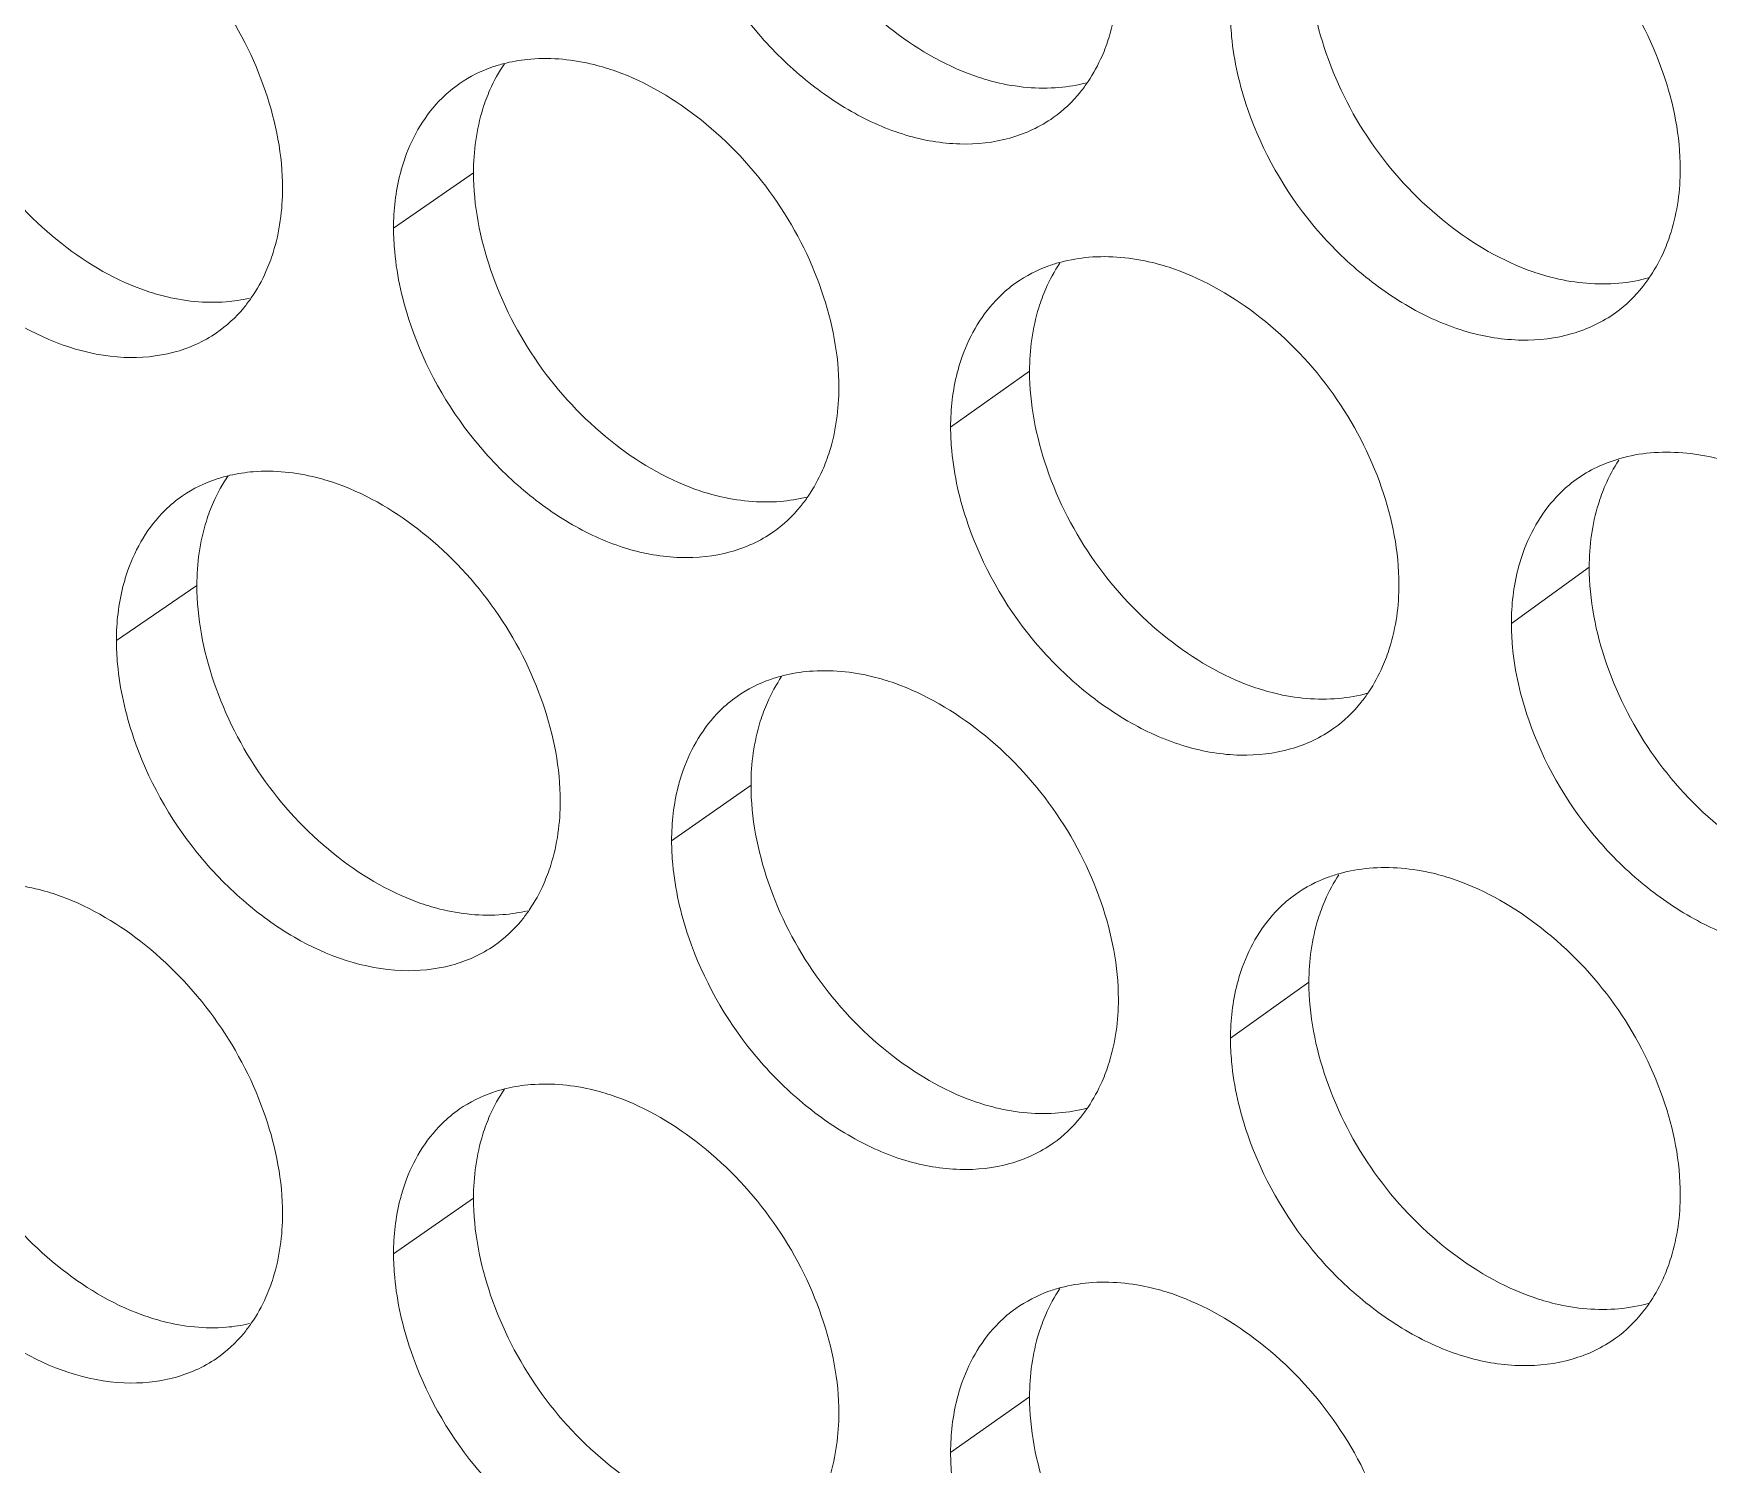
# Model space of a CAD drawing. Header units: millimetres. Extents: x 1177 to 4147, y 93 to 2194.
# Drawn here: x 2648.09 to 2660.96, y 928.58 to 939.57 of the extents above; entities that cross this region are included whole.
import ezdxf

# ---------------------------------------------------------------- set-up
doc = ezdxf.new("R2010")
doc.units = ezdxf.units.MM
doc.header["$LTSCALE"] = 0.1
doc.layers.get('0').update_dxf_attribs({"lineweight": 13})
doc.layers.add('标注', color=251, linetype='Continuous', lineweight=9)

# ---------------------------------------------------------------- blocks, each defined once
blk = doc.blocks.new('02')
at = {"layer": '标注'}
for p, q in [((4556.945, 931.988), (4556.068, 931.38)), ((4563.046, 929.811), (4562.18, 929.198)), ((4569.187, 927.662), (4568.333, 927.045)), ((4553.91, 927.462), (4553.027, 926.856)), ((4559.99, 925.271), (4559.119, 924.66)), ((4566.111, 923.108), (4565.251, 922.493)), ((4556.945, 920.738), (4556.068, 920.13)), ((4563.046, 918.561), (4562.18, 917.948))]:
    blk.add_line(p, q, dxfattribs=at)
for centre, radius, start, end in [((4554.092, 932.331), 1.763, 274.5012, 282.9601), ((4554.669, 926.938), 1.776, 94.5239, 102.8809), ((4554.092, 921.081), 1.763, 274.5012, 282.9601)]:
    blk.add_arc(centre, radius, start, end, dxfattribs=at)
for points, knots in [([(4559.99, 936.521), (4559.99, 936.161), (4560.138, 935.415), (4560.661, 934.397), (4561.443, 933.563), (4562.096, 933.174), (4562.434, 933.054)], [0, 0, 0, 0, 0.241162, 0.500244, 0.759286, 1, 1, 1, 1]), ([(4559.99, 936.521), (4559.99, 936.161), (4560.138, 935.415), (4560.661, 934.397), (4561.443, 933.563), (4562.096, 933.174), (4562.434, 933.054)], [0, 0, 0, 0, 0.241162, 0.500244, 0.759286, 1, 1, 1, 1]), ([(4570.186, 932.03), (4570.186, 932.389), (4570.036, 933.135), (4569.506, 934.15), (4568.714, 934.978), (4568.056, 935.364), (4567.715, 935.482)], [0, 0, 0, 0, 0.240558, 0.499178, 0.758416, 1, 1, 1, 1]), ([(4570.186, 932.03), (4570.186, 932.389), (4570.036, 933.135), (4569.506, 934.15), (4568.714, 934.978), (4568.056, 935.364), (4567.715, 935.482)], [0, 0, 0, 0, 0.240558, 0.499178, 0.758416, 1, 1, 1, 1]), ([(4554.85, 931.819), (4554.85, 932.179), (4554.703, 932.925), (4554.182, 933.945), (4553.405, 934.783), (4552.756, 935.178), (4552.42, 935.3)], [0, 0, 0, 0, 0.241318, 0.500698, 0.759842, 1, 1, 1, 1]), ([(4559.307, 934.849), (4559.464, 934.392), (4559.828, 933.741), (4560.501, 933.054), (4561.067, 932.649), (4561.665, 932.382), (4562.265, 932.278), (4562.829, 932.338), (4563.163, 932.492), (4563.306, 932.593)], [0, 0, 0, 0, 0.278686, 0.418268, 0.552446, 0.677694, 0.792838, 0.899272, 1, 1, 1, 1]), ([(4559.307, 934.849), (4559.464, 934.392), (4559.828, 933.741), (4560.501, 933.054), (4561.067, 932.649), (4561.665, 932.382), (4562.265, 932.278), (4562.829, 932.338), (4563.163, 932.492), (4563.306, 932.593)], [0, 0, 0, 0, 0.278686, 0.418268, 0.552446, 0.677694, 0.792838, 0.899272, 1, 1, 1, 1]), ([(4566.111, 934.358), (4566.111, 933.999), (4566.26, 933.253), (4566.787, 932.237), (4567.575, 931.406), (4568.231, 931.02), (4568.571, 930.902)], [0, 0, 0, 0, 0.240862, 0.49964, 0.75872, 1, 1, 1, 1]), ([(4566.111, 934.358), (4566.111, 933.999), (4566.26, 933.253), (4566.787, 932.237), (4567.575, 931.406), (4568.231, 931.02), (4568.571, 930.902)], [0, 0, 0, 0, 0.240862, 0.49964, 0.75872, 1, 1, 1, 1]), ([(4550.886, 934.194), (4550.886, 933.835), (4551.032, 933.088), (4551.549, 932.067), (4552.323, 931.228), (4552.969, 930.832), (4553.305, 930.71)], [0, 0, 0, 0, 0.241622, 0.501159, 0.760144, 1, 1, 1, 1]), ([(4563.842, 933.269), (4563.871, 933.337), (4563.979, 933.626), (4564.021, 933.939), (4564.021, 934.174)], [0, 0, 0, 0, 0.238646, 1, 1, 1, 1]), ([(4563.842, 933.269), (4563.871, 933.337), (4563.979, 933.626), (4564.021, 933.939), (4564.021, 934.174)], [0, 0, 0, 0, 0.238646, 1, 1, 1, 1]), ([(4565.251, 933.743), (4565.251, 933.657), (4565.269, 933.297), (4565.352, 932.942), (4565.441, 932.683)], [0, 0, 0, 0, 0.239965, 1, 1, 1, 1]), ([(4565.251, 933.743), (4565.251, 933.657), (4565.269, 933.297), (4565.352, 932.942), (4565.441, 932.683)], [0, 0, 0, 0, 0.239965, 1, 1, 1, 1]), ([(4558.508, 933.102), (4558.429, 933.13), (4558.127, 933.222), (4557.806, 933.254), (4557.574, 933.235)], [0, 0, 0, 0, 0.263682, 1, 1, 1, 1]), ([(4557.303, 933.192), (4557.256, 933.181), (4557.076, 933.129), (4556.904, 933.045), (4556.789, 932.965)], [0, 0, 0, 0, 0.254756, 1, 1, 1, 1]), ([(4560.954, 929.632), (4560.954, 929.991), (4560.805, 930.738), (4560.281, 931.755), (4559.498, 932.59), (4558.846, 932.981), (4558.508, 933.102)], [0, 0, 0, 0, 0.241011, 0.500085, 0.759268, 1, 1, 1, 1]), ([(4556.789, 932.965), (4556.722, 932.918), (4556.461, 932.701), (4556.28, 932.395), (4556.195, 932.154)], [0, 0, 0, 0, 0.243134, 1, 1, 1, 1]), ([(4557.126, 932.899), (4557.096, 932.831), (4556.987, 932.539), (4556.945, 932.225), (4556.945, 931.988)], [0, 0, 0, 0, 0.238208, 1, 1, 1, 1]), ([(4562.434, 933.054), (4562.512, 933.026), (4562.815, 932.935), (4563.137, 932.904), (4563.369, 932.924)], [0, 0, 0, 0, 0.263331, 1, 1, 1, 1]), ([(4562.434, 933.054), (4562.512, 933.026), (4562.815, 932.935), (4563.137, 932.904), (4563.369, 932.924)], [0, 0, 0, 0, 0.263331, 1, 1, 1, 1]), ([(4563.306, 932.593), (4563.418, 932.672), (4563.553, 932.802), (4563.662, 932.95), (4563.688, 932.989)], [0, 0, 0, 0, 0.745677, 1, 1, 1, 1]), ([(4563.306, 932.593), (4563.418, 932.672), (4563.553, 932.802), (4563.662, 932.95), (4563.688, 932.989)], [0, 0, 0, 0, 0.745677, 1, 1, 1, 1]), ([(4550.184, 932.528), (4550.338, 932.072), (4550.695, 931.422), (4551.358, 930.732), (4552.068, 930.207), (4552.881, 929.917), (4553.652, 929.988), (4553.984, 930.134), (4554.126, 930.232)], [0, 0, 0, 0, 0.280322, 0.420487, 0.555043, 0.793636, 0.899726, 1, 1, 1, 1]), ([(4565.441, 932.683), (4565.599, 932.225), (4565.968, 931.573), (4566.648, 930.889), (4567.221, 930.486), (4567.825, 930.223), (4568.43, 930.126), (4568.998, 930.192), (4569.334, 930.35), (4569.477, 930.453)], [0, 0, 0, 0, 0.277943, 0.417311, 0.551401, 0.676704, 0.792073, 0.898857, 1, 1, 1, 1]), ([(4565.441, 932.683), (4565.599, 932.225), (4565.968, 931.573), (4566.648, 930.889), (4567.221, 930.486), (4567.825, 930.223), (4568.43, 930.126), (4568.998, 930.192), (4569.334, 930.35), (4569.477, 930.453)], [0, 0, 0, 0, 0.277943, 0.417311, 0.551401, 0.676704, 0.792073, 0.898857, 1, 1, 1, 1]), ([(4556.195, 932.154), (4556.174, 932.095), (4556.098, 931.843), (4556.068, 931.579), (4556.068, 931.38)], [0, 0, 0, 0, 0.239901, 1, 1, 1, 1]), ([(4556.945, 931.988), (4556.945, 931.629), (4557.093, 930.882), (4557.613, 929.863), (4558.393, 929.028), (4559.043, 928.636), (4559.38, 928.515)], [0, 0, 0, 0, 0.241314, 0.500547, 0.759571, 1, 1, 1, 1]), ([(4570.009, 931.132), (4570.038, 931.199), (4570.144, 931.487), (4570.186, 931.797), (4570.186, 932.03)], [0, 0, 0, 0, 0.239008, 1, 1, 1, 1]), ([(4570.009, 931.132), (4570.038, 931.199), (4570.144, 931.487), (4570.186, 931.797), (4570.186, 932.03)], [0, 0, 0, 0, 0.239008, 1, 1, 1, 1]), ([(4554.668, 930.905), (4554.698, 930.973), (4554.808, 931.266), (4554.85, 931.582), (4554.85, 931.819)], [0, 0, 0, 0, 0.238095, 1, 1, 1, 1]), ([(4556.068, 931.38), (4556.068, 931.293), (4556.086, 930.933), (4556.167, 930.578), (4556.256, 930.318)], [0, 0, 0, 0, 0.239836, 1, 1, 1, 1]), ([(4564.636, 930.932), (4564.557, 930.959), (4564.253, 931.05), (4563.929, 931.081), (4563.696, 931.061)], [0, 0, 0, 0, 0.263409, 1, 1, 1, 1]), ([(4563.393, 931.009), (4563.348, 930.997), (4563.173, 930.943), (4563.007, 930.858), (4562.895, 930.779)], [0, 0, 0, 0, 0.254423, 1, 1, 1, 1]), ([(4567.099, 927.474), (4567.099, 927.832), (4566.949, 928.578), (4566.421, 929.594), (4565.632, 930.425), (4564.976, 930.812), (4564.636, 930.932)], [0, 0, 0, 0, 0.240708, 0.499479, 0.758699, 1, 1, 1, 1]), ([(4568.571, 930.902), (4568.65, 930.875), (4568.955, 930.785), (4569.279, 930.755), (4569.512, 930.776)], [0, 0, 0, 0, 0.263064, 1, 1, 1, 1]), ([(4568.571, 930.902), (4568.65, 930.875), (4568.955, 930.785), (4569.279, 930.755), (4569.512, 930.776)], [0, 0, 0, 0, 0.263064, 1, 1, 1, 1]), ([(4553.305, 930.71), (4553.382, 930.682), (4553.681, 930.589), (4554, 930.555), (4554.23, 930.573)], [0, 0, 0, 0, 0.263742, 1, 1, 1, 1]), ([(4562.895, 930.779), (4562.829, 930.732), (4562.572, 930.515), (4562.393, 930.213), (4562.308, 929.974)], [0, 0, 0, 0, 0.243501, 1, 1, 1, 1]), ([(4563.224, 930.715), (4563.195, 930.647), (4563.088, 930.358), (4563.046, 930.045), (4563.046, 929.811)], [0, 0, 0, 0, 0.238574, 1, 1, 1, 1]), ([(4569.477, 930.453), (4569.589, 930.535), (4569.725, 930.666), (4569.833, 930.817), (4569.859, 930.856)], [0, 0, 0, 0, 0.745756, 1, 1, 1, 1]), ([(4569.477, 930.453), (4569.589, 930.535), (4569.725, 930.666), (4569.833, 930.817), (4569.859, 930.856)], [0, 0, 0, 0, 0.745756, 1, 1, 1, 1]), ([(4554.126, 930.232), (4554.237, 930.309), (4554.372, 930.434), (4554.481, 930.579), (4554.507, 930.617)], [0, 0, 0, 0, 0.745554, 1, 1, 1, 1]), ([(4556.256, 930.318), (4556.412, 929.861), (4556.774, 929.211), (4557.443, 928.523), (4558.006, 928.116), (4558.601, 927.847), (4559.198, 927.741), (4559.76, 927.797), (4560.093, 927.949), (4560.235, 928.049)], [0, 0, 0, 0, 0.27906, 0.418751, 0.552974, 0.678194, 0.793225, 0.899482, 1, 1, 1, 1]), ([(4562.308, 929.974), (4562.287, 929.915), (4562.21, 929.663), (4562.18, 929.398), (4562.18, 929.198)], [0, 0, 0, 0, 0.240105, 1, 1, 1, 1]), ([(4563.046, 929.811), (4563.046, 929.451), (4563.194, 928.706), (4563.719, 927.688), (4564.504, 926.856), (4565.158, 926.468), (4565.497, 926.349)], [0, 0, 0, 0, 0.241011, 0.499941, 0.759002, 1, 1, 1, 1]), ([(4560.773, 928.724), (4560.803, 928.791), (4560.912, 929.082), (4560.954, 929.396), (4560.954, 929.632)], [0, 0, 0, 0, 0.238464, 1, 1, 1, 1]), ([(4562.18, 929.198), (4562.18, 929.112), (4562.198, 928.752), (4562.28, 928.396), (4562.369, 928.138)], [0, 0, 0, 0, 0.239921, 1, 1, 1, 1]), ([(4570.805, 928.79), (4570.725, 928.818), (4570.419, 928.907), (4570.093, 928.936), (4569.859, 928.915)], [0, 0, 0, 0, 0.263141, 1, 1, 1, 1]), ([(4554.273, 928.669), (4554.226, 928.658), (4554.042, 928.608), (4553.868, 928.524), (4553.752, 928.444)], [0, 0, 0, 0, 0.254929, 1, 1, 1, 1]), ([(4555.459, 928.572), (4555.381, 928.601), (4555.08, 928.693), (4554.76, 928.727), (4554.529, 928.708)], [0, 0, 0, 0, 0.26382, 1, 1, 1, 1]), ([(4557.897, 925.097), (4557.897, 925.456), (4557.749, 926.203), (4557.227, 927.222), (4556.446, 928.058), (4555.796, 928.451), (4555.459, 928.572)], [0, 0, 0, 0, 0.241164, 0.500391, 0.759555, 1, 1, 1, 1]), ([(4559.38, 928.515), (4559.459, 928.488), (4559.76, 928.396), (4560.081, 928.364), (4560.312, 928.383)], [0, 0, 0, 0, 0.263467, 1, 1, 1, 1]), ([(4569.042, 928.622), (4568.976, 928.574), (4568.724, 928.358), (4568.547, 928.06), (4568.462, 927.824)], [0, 0, 0, 0, 0.243853, 1, 1, 1, 1]), ([(4569.363, 928.559), (4569.334, 928.492), (4569.228, 928.205), (4569.187, 927.895), (4569.187, 927.662)], [0, 0, 0, 0, 0.238936, 1, 1, 1, 1]), ([(4553.752, 928.444), (4553.684, 928.397), (4553.42, 928.179), (4553.239, 927.872), (4553.154, 927.629)], [0, 0, 0, 0, 0.242946, 1, 1, 1, 1]), ([(4554.092, 928.376), (4554.062, 928.308), (4553.953, 928.016), (4553.91, 927.7), (4553.91, 927.462)], [0, 0, 0, 0, 0.238023, 1, 1, 1, 1]), ([(4560.235, 928.049), (4560.347, 928.127), (4560.482, 928.255), (4560.591, 928.402), (4560.617, 928.441)], [0, 0, 0, 0, 0.745636, 1, 1, 1, 1]), ([(4562.369, 928.138), (4562.526, 927.68), (4562.893, 927.029), (4563.57, 926.343), (4564.139, 925.939), (4564.74, 925.674), (4565.343, 925.573), (4565.908, 925.636), (4566.244, 925.792), (4566.386, 925.895)], [0, 0, 0, 0, 0.278313, 0.417788, 0.551922, 0.677197, 0.792453, 0.899064, 1, 1, 1, 1]), ([(4568.462, 927.824), (4568.441, 927.764), (4568.363, 927.512), (4568.333, 927.246), (4568.333, 927.045)], [0, 0, 0, 0, 0.240311, 1, 1, 1, 1]), ([(4553.154, 927.629), (4553.133, 927.57), (4553.057, 927.319), (4553.027, 927.055), (4553.027, 926.856)], [0, 0, 0, 0, 0.2398, 1, 1, 1, 1]), ([(4569.187, 927.662), (4569.187, 927.303), (4569.336, 926.557), (4569.865, 925.542), (4570.656, 924.714), (4571.314, 924.329), (4571.654, 924.212)], [0, 0, 0, 0, 0.240713, 0.499341, 0.758439, 1, 1, 1, 1]), ([(4553.91, 927.462), (4553.91, 927.103), (4554.057, 926.357), (4554.576, 925.337), (4555.352, 924.499), (4556.001, 924.106), (4556.337, 923.984)], [0, 0, 0, 0, 0.241468, 0.500853, 0.759857, 1, 1, 1, 1]), ([(4566.92, 926.572), (4566.949, 926.639), (4567.057, 926.928), (4567.099, 927.239), (4567.099, 927.474)], [0, 0, 0, 0, 0.238828, 1, 1, 1, 1]), ([(4568.333, 927.045), (4568.333, 926.959), (4568.35, 926.599), (4568.433, 926.244), (4568.523, 925.986)], [0, 0, 0, 0, 0.240008, 1, 1, 1, 1]), ([(4553.027, 926.856), (4553.027, 926.77), (4553.045, 926.41), (4553.127, 926.054), (4553.215, 925.794)], [0, 0, 0, 0, 0.239793, 1, 1, 1, 1]), ([(4560.343, 926.472), (4560.297, 926.46), (4560.119, 926.407), (4559.95, 926.323), (4559.837, 926.244)], [0, 0, 0, 0, 0.254587, 1, 1, 1, 1]), ([(4561.567, 926.388), (4561.488, 926.416), (4561.185, 926.507), (4560.862, 926.539), (4560.63, 926.519)], [0, 0, 0, 0, 0.263544, 1, 1, 1, 1]), ([(4564.021, 922.924), (4564.021, 923.283), (4563.872, 924.029), (4563.346, 925.046), (4562.56, 925.879), (4561.905, 926.268), (4561.567, 926.388)], [0, 0, 0, 0, 0.240859, 0.499781, 0.758983, 1, 1, 1, 1]), ([(4565.497, 926.349), (4565.576, 926.322), (4565.88, 926.231), (4566.203, 926.201), (4566.435, 926.221)], [0, 0, 0, 0, 0.263197, 1, 1, 1, 1]), ([(4566.386, 925.895), (4566.498, 925.975), (4566.634, 926.105), (4566.742, 926.255), (4566.769, 926.294)], [0, 0, 0, 0, 0.745717, 1, 1, 1, 1]), ([(4559.837, 926.244), (4559.77, 926.196), (4559.511, 925.979), (4559.332, 925.676), (4559.246, 925.436)], [0, 0, 0, 0, 0.243319, 1, 1, 1, 1]), ([(4560.17, 926.178), (4560.14, 926.111), (4560.032, 925.82), (4559.99, 925.507), (4559.99, 925.271)], [0, 0, 0, 0, 0.238392, 1, 1, 1, 1]), ([(4568.523, 925.986), (4568.682, 925.527), (4569.053, 924.875), (4569.737, 924.192), (4570.312, 923.791), (4570.92, 923.53), (4571.528, 923.435), (4572.098, 923.504), (4572.435, 923.665), (4572.578, 923.77)], [0, 0, 0, 0, 0.277575, 0.416837, 0.550884, 0.676215, 0.791695, 0.898653, 1, 1, 1, 1]), ([(4553.215, 925.794), (4553.37, 925.338), (4553.729, 924.688), (4554.396, 923.999), (4555.11, 923.475), (4555.927, 923.189), (4556.701, 923.264), (4557.033, 923.413), (4557.175, 923.512)], [0, 0, 0, 0, 0.279944, 0.419999, 0.55451, 0.793241, 0.899512, 1, 1, 1, 1]), ([(4559.246, 925.436), (4559.225, 925.376), (4559.149, 925.125), (4559.119, 924.86), (4559.119, 924.66)], [0, 0, 0, 0, 0.240003, 1, 1, 1, 1]), ([(4559.99, 925.271), (4559.99, 924.911), (4560.138, 924.165), (4560.661, 923.147), (4561.443, 922.313), (4562.096, 921.924), (4562.434, 921.804)], [0, 0, 0, 0, 0.241162, 0.500244, 0.759286, 1, 1, 1, 1]), ([(4557.715, 924.186), (4557.745, 924.254), (4557.854, 924.545), (4557.897, 924.86), (4557.897, 925.097)], [0, 0, 0, 0, 0.23828, 1, 1, 1, 1]), ([(4559.119, 924.66), (4559.119, 924.574), (4559.136, 924.214), (4559.219, 923.858), (4559.307, 923.599)], [0, 0, 0, 0, 0.239878, 1, 1, 1, 1]), ([(4566.453, 924.302), (4566.409, 924.29), (4566.236, 924.235), (4566.073, 924.151), (4565.963, 924.072)], [0, 0, 0, 0, 0.254263, 1, 1, 1, 1]), ([(4567.715, 924.232), (4567.636, 924.26), (4567.331, 924.35), (4567.006, 924.38), (4566.773, 924.359)], [0, 0, 0, 0, 0.263274, 1, 1, 1, 1]), ([(4552.42, 924.05), (4552.343, 924.079), (4552.043, 924.172), (4551.724, 924.207), (4551.493, 924.188)], [0, 0, 0, 0, 0.26396, 1, 1, 1, 1]), ([(4565.963, 924.072), (4565.897, 924.025), (4565.643, 923.808), (4565.465, 923.508), (4565.38, 923.27)], [0, 0, 0, 0, 0.243679, 1, 1, 1, 1]), ([(4570.186, 920.78), (4570.186, 921.139), (4570.036, 921.885), (4569.506, 922.9), (4568.714, 923.728), (4568.056, 924.114), (4567.715, 924.232)], [0, 0, 0, 0, 0.240558, 0.499178, 0.758416, 1, 1, 1, 1]), ([(4554.85, 920.569), (4554.85, 920.929), (4554.703, 921.675), (4554.182, 922.695), (4553.405, 923.533), (4552.756, 923.928), (4552.42, 924.05)], [0, 0, 0, 0, 0.241318, 0.500698, 0.759842, 1, 1, 1, 1]), ([(4556.337, 923.984), (4556.415, 923.956), (4556.715, 923.864), (4557.035, 923.831), (4557.266, 923.85)], [0, 0, 0, 0, 0.263604, 1, 1, 1, 1]), ([(4557.175, 923.512), (4557.287, 923.589), (4557.422, 923.716), (4557.531, 923.862), (4557.557, 923.9)], [0, 0, 0, 0, 0.745595, 1, 1, 1, 1]), ([(4566.289, 924.009), (4566.26, 923.941), (4566.153, 923.653), (4566.111, 923.342), (4566.111, 923.108)], [0, 0, 0, 0, 0.238756, 1, 1, 1, 1]), ([(4559.307, 923.599), (4559.464, 923.142), (4559.828, 922.491), (4560.501, 921.804), (4561.067, 921.399), (4561.665, 921.132), (4562.265, 921.028), (4562.829, 921.088), (4563.163, 921.242), (4563.306, 921.343)], [0, 0, 0, 0, 0.278686, 0.418268, 0.552446, 0.677694, 0.792838, 0.899272, 1, 1, 1, 1]), ([(4565.38, 923.27), (4565.359, 923.211), (4565.282, 922.959), (4565.251, 922.693), (4565.251, 922.493)], [0, 0, 0, 0, 0.240208, 1, 1, 1, 1]), ([(4566.111, 923.108), (4566.111, 922.749), (4566.26, 922.003), (4566.787, 920.987), (4567.575, 920.156), (4568.231, 919.77), (4568.571, 919.652)], [0, 0, 0, 0, 0.240862, 0.49964, 0.75872, 1, 1, 1, 1]), ([(4550.886, 922.944), (4550.886, 922.585), (4551.032, 921.838), (4551.549, 920.817), (4552.323, 919.978), (4552.969, 919.582), (4553.305, 919.46)], [0, 0, 0, 0, 0.241622, 0.501159, 0.760144, 1, 1, 1, 1]), ([(4563.842, 922.019), (4563.871, 922.087), (4563.979, 922.376), (4564.021, 922.689), (4564.021, 922.924)], [0, 0, 0, 0, 0.238646, 1, 1, 1, 1]), ([(4565.251, 922.493), (4565.251, 922.407), (4565.269, 922.047), (4565.352, 921.692), (4565.441, 921.433)], [0, 0, 0, 0, 0.239965, 1, 1, 1, 1]), ([(4557.303, 921.942), (4557.256, 921.931), (4557.076, 921.879), (4556.904, 921.795), (4556.789, 921.715)], [0, 0, 0, 0, 0.254756, 1, 1, 1, 1]), ([(4558.508, 921.852), (4558.429, 921.88), (4558.127, 921.972), (4557.806, 922.004), (4557.574, 921.985)], [0, 0, 0, 0, 0.263682, 1, 1, 1, 1]), ([(4556.789, 921.715), (4556.722, 921.668), (4556.461, 921.451), (4556.28, 921.145), (4556.195, 920.904)], [0, 0, 0, 0, 0.243134, 1, 1, 1, 1]), ([(4560.954, 918.382), (4560.954, 918.741), (4560.805, 919.488), (4560.281, 920.505), (4559.498, 921.34), (4558.846, 921.731), (4558.508, 921.852)], [0, 0, 0, 0, 0.241011, 0.500085, 0.759268, 1, 1, 1, 1]), ([(4562.434, 921.804), (4562.512, 921.776), (4562.815, 921.685), (4563.137, 921.654), (4563.369, 921.674)], [0, 0, 0, 0, 0.263331, 1, 1, 1, 1]), ([(4563.306, 921.343), (4563.418, 921.422), (4563.553, 921.552), (4563.662, 921.7), (4563.688, 921.739)], [0, 0, 0, 0, 0.745677, 1, 1, 1, 1]), ([(4557.126, 921.649), (4557.096, 921.581), (4556.987, 921.289), (4556.945, 920.975), (4556.945, 920.738)], [0, 0, 0, 0, 0.238208, 1, 1, 1, 1]), ([(4565.441, 921.433), (4565.599, 920.975), (4565.968, 920.323), (4566.648, 919.639), (4567.221, 919.236), (4567.825, 918.973), (4568.43, 918.876), (4568.998, 918.942), (4569.334, 919.1), (4569.477, 919.203)], [0, 0, 0, 0, 0.277943, 0.417311, 0.551401, 0.676704, 0.792073, 0.898857, 1, 1, 1, 1]), ([(4550.184, 921.278), (4550.338, 920.822), (4550.695, 920.172), (4551.358, 919.482), (4552.068, 918.957), (4552.881, 918.667), (4553.652, 918.738), (4553.984, 918.884), (4554.126, 918.982)], [0, 0, 0, 0, 0.280322, 0.420487, 0.555043, 0.793636, 0.899726, 1, 1, 1, 1]), ([(4556.195, 920.904), (4556.174, 920.845), (4556.098, 920.593), (4556.068, 920.329), (4556.068, 920.13)], [0, 0, 0, 0, 0.239901, 1, 1, 1, 1]), ([(4570.009, 919.882), (4570.038, 919.949), (4570.144, 920.237), (4570.186, 920.547), (4570.186, 920.78)], [0, 0, 0, 0, 0.239008, 1, 1, 1, 1]), ([(4556.945, 920.738), (4556.945, 920.379), (4557.093, 919.632), (4557.613, 918.613), (4558.393, 917.778), (4559.043, 917.386), (4559.38, 917.265)], [0, 0, 0, 0, 0.241314, 0.500547, 0.759571, 1, 1, 1, 1]), ([(4554.668, 919.655), (4554.698, 919.723), (4554.808, 920.016), (4554.85, 920.332), (4554.85, 920.569)], [0, 0, 0, 0, 0.238095, 1, 1, 1, 1]), ([(4556.068, 920.13), (4556.068, 920.043), (4556.086, 919.683), (4556.167, 919.328), (4556.256, 919.068)], [0, 0, 0, 0, 0.239836, 1, 1, 1, 1]), ([(4563.393, 919.759), (4563.348, 919.747), (4563.173, 919.693), (4563.007, 919.608), (4562.895, 919.529)], [0, 0, 0, 0, 0.254423, 1, 1, 1, 1]), ([(4564.636, 919.682), (4564.557, 919.709), (4564.253, 919.8), (4563.929, 919.831), (4563.696, 919.811)], [0, 0, 0, 0, 0.263409, 1, 1, 1, 1]), ([(4567.099, 916.224), (4567.099, 916.582), (4566.949, 917.328), (4566.421, 918.344), (4565.632, 919.175), (4564.976, 919.562), (4564.636, 919.682)], [0, 0, 0, 0, 0.240708, 0.499479, 0.758699, 1, 1, 1, 1]), ([(4568.571, 919.652), (4568.65, 919.625), (4568.955, 919.535), (4569.279, 919.505), (4569.512, 919.526)], [0, 0, 0, 0, 0.263064, 1, 1, 1, 1]), ([(4562.895, 919.529), (4562.829, 919.482), (4562.572, 919.265), (4562.393, 918.963), (4562.308, 918.724)], [0, 0, 0, 0, 0.243501, 1, 1, 1, 1]), ([(4569.477, 919.203), (4569.589, 919.285), (4569.725, 919.416), (4569.833, 919.567), (4569.859, 919.606)], [0, 0, 0, 0, 0.745756, 1, 1, 1, 1]), ([(4553.305, 919.46), (4553.382, 919.432), (4553.681, 919.339), (4554, 919.305), (4554.23, 919.323)], [0, 0, 0, 0, 0.263742, 1, 1, 1, 1]), ([(4554.126, 918.982), (4554.237, 919.059), (4554.372, 919.184), (4554.481, 919.329), (4554.507, 919.367)], [0, 0, 0, 0, 0.745554, 1, 1, 1, 1]), ([(4563.224, 919.465), (4563.195, 919.397), (4563.088, 919.108), (4563.046, 918.795), (4563.046, 918.561)], [0, 0, 0, 0, 0.238574, 1, 1, 1, 1]), ([(4556.256, 919.068), (4556.412, 918.611), (4556.774, 917.961), (4557.443, 917.273), (4558.006, 916.866), (4558.601, 916.597), (4559.198, 916.491), (4559.76, 916.547), (4560.093, 916.699), (4560.235, 916.799)], [0, 0, 0, 0, 0.27906, 0.418751, 0.552974, 0.678194, 0.793225, 0.899482, 1, 1, 1, 1]), ([(4562.308, 918.724), (4562.287, 918.665), (4562.21, 918.413), (4562.18, 918.148), (4562.18, 917.948)], [0, 0, 0, 0, 0.240105, 1, 1, 1, 1]), ([(4563.046, 918.561), (4563.046, 918.201), (4563.194, 917.456), (4563.719, 916.438), (4564.504, 915.606), (4565.158, 915.218), (4565.497, 915.099)], [0, 0, 0, 0, 0.241011, 0.499941, 0.759002, 1, 1, 1, 1]), ([(4560.773, 917.474), (4560.803, 917.541), (4560.912, 917.832), (4560.954, 918.146), (4560.954, 918.382)], [0, 0, 0, 0, 0.238464, 1, 1, 1, 1]), ([(4562.18, 917.948), (4562.18, 917.862), (4562.198, 917.502), (4562.28, 917.146), (4562.369, 916.888)], [0, 0, 0, 0, 0.239921, 1, 1, 1, 1])]:
    blk.add_open_spline(points, degree=3, knots=knots, dxfattribs=at)
for points in [[(4563.688, 932.989), (4563.747, 933.077), (4563.799, 933.172), (4563.842, 933.269)], [(4563.688, 932.989), (4563.747, 933.077), (4563.799, 933.172), (4563.842, 933.269)], [(4557.284, 933.185), (4557.223, 933.095), (4557.17, 932.999), (4557.126, 932.899)], [(4557.574, 933.235), (4557.483, 933.228), (4557.392, 933.214), (4557.303, 933.192)], [(4563.369, 932.924), (4563.471, 932.933), (4563.574, 932.95), (4563.673, 932.976)], [(4563.369, 932.924), (4563.471, 932.933), (4563.574, 932.95), (4563.673, 932.976)], [(4563.696, 931.061), (4563.594, 931.052), (4563.492, 931.035), (4563.393, 931.009)], [(4569.859, 930.856), (4569.917, 930.943), (4569.967, 931.036), (4570.009, 931.132)], [(4569.859, 930.856), (4569.917, 930.943), (4569.967, 931.036), (4570.009, 931.132)], [(4554.507, 930.617), (4554.569, 930.707), (4554.623, 930.804), (4554.668, 930.905)], [(4563.378, 930.997), (4563.319, 930.908), (4563.267, 930.813), (4563.224, 930.715)], [(4569.512, 930.776), (4569.626, 930.787), (4569.739, 930.807), (4569.849, 930.839)], [(4569.512, 930.776), (4569.626, 930.787), (4569.739, 930.807), (4569.849, 930.839)], [(4569.524, 928.853), (4569.352, 928.804), (4569.186, 928.726), (4569.042, 928.622)], [(4569.859, 928.915), (4569.746, 928.905), (4569.633, 928.885), (4569.524, 928.853)], [(4554.253, 928.665), (4554.19, 928.575), (4554.137, 928.477), (4554.092, 928.376)], [(4560.617, 928.441), (4560.678, 928.53), (4560.73, 928.625), (4560.773, 928.724)], [(4569.513, 928.836), (4569.455, 928.749), (4569.405, 928.655), (4569.363, 928.559)], [(4560.312, 928.383), (4560.409, 928.391), (4560.506, 928.407), (4560.601, 928.431)], [(4560.326, 926.462), (4560.266, 926.373), (4560.214, 926.277), (4560.17, 926.178)], [(4560.63, 926.519), (4560.533, 926.511), (4560.437, 926.496), (4560.343, 926.472)], [(4566.769, 926.294), (4566.827, 926.382), (4566.878, 926.475), (4566.92, 926.572)], [(4566.435, 926.221), (4566.543, 926.231), (4566.651, 926.25), (4566.756, 926.279)], [(4566.441, 924.288), (4566.382, 924.2), (4566.331, 924.106), (4566.289, 924.009)], [(4566.773, 924.359), (4566.665, 924.35), (4566.558, 924.331), (4566.453, 924.302)], [(4557.557, 923.9), (4557.618, 923.99), (4557.671, 924.086), (4557.715, 924.186)], [(4557.266, 923.85), (4557.358, 923.857), (4557.449, 923.872), (4557.539, 923.893)], [(4557.284, 921.935), (4557.223, 921.845), (4557.17, 921.749), (4557.126, 921.649)], [(4557.574, 921.985), (4557.483, 921.978), (4557.392, 921.964), (4557.303, 921.942)], [(4563.688, 921.739), (4563.747, 921.827), (4563.799, 921.922), (4563.842, 922.019)], [(4563.369, 921.674), (4563.471, 921.683), (4563.574, 921.7), (4563.673, 921.726)], [(4569.859, 919.606), (4569.917, 919.693), (4569.967, 919.786), (4570.009, 919.882)], [(4554.507, 919.367), (4554.569, 919.457), (4554.623, 919.554), (4554.668, 919.655)], [(4563.378, 919.747), (4563.319, 919.658), (4563.267, 919.563), (4563.224, 919.465)], [(4563.696, 919.811), (4563.594, 919.802), (4563.492, 919.785), (4563.393, 919.759)], [(4569.512, 919.526), (4569.626, 919.537), (4569.739, 919.557), (4569.849, 919.589)]]:
    blk.add_open_spline(points, degree=3, dxfattribs=at)

msp = doc.modelspace()

# ---------------------------------------------------------------- block references
at = {"xscale": 0.7, "yscale": 0.7, "zscale": 0.7}
msp.add_blockref('02', (-538.391, 286.112), dxfattribs=at)

doc.saveas('drawing.dxf')
